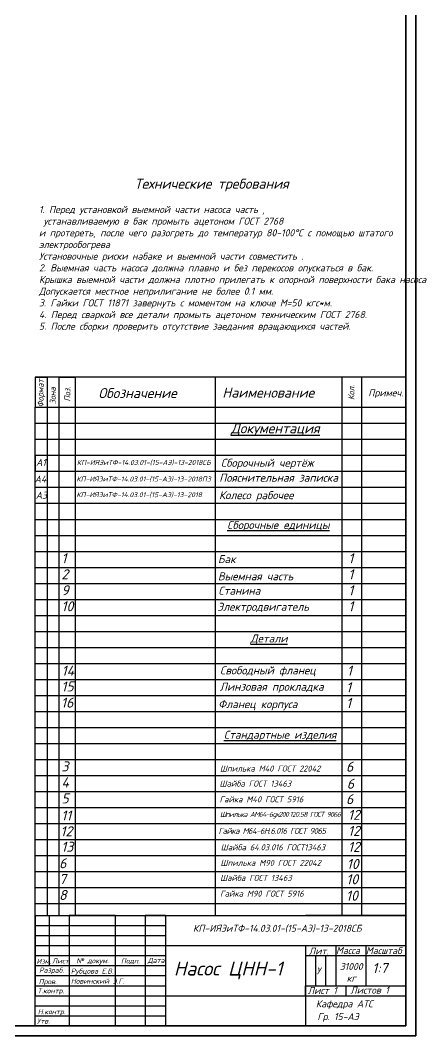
# Model space of a CAD drawing. Header units: millimetres. Extents: x 2503 to 3468, y 3317 to 4421.
# Drawn here: x 2899 to 3102, y 3317 to 3825 of the extents above; entities that cross this region are included whole.
import ezdxf

# ---------------------------------------------------------------- set-up
doc = ezdxf.new("R2010")
doc.units = ezdxf.units.MM
doc.header["$LTSCALE"] = 0.5
doc.layers.add('ocnova', color=7, linetype='Continuous', lineweight=5)
doc.layers.add('штриховка', color=7, linetype='Continuous', lineweight=25)
doc.layers.add('Рамка', color=7, linetype='Continuous')
doc.styles.add('1', font='isocpeur.ttf', dxfattribs={"height": 5})
doc.styles.get("Standard").update_dxf_attribs({"font": 'isocpeur.ttf', "oblique": 15})

msp = doc.modelspace()

# ---------------------------------------------------------------- linework, layer by layer
at = {"lineweight": 35}
for p, q in [((3096.79, 4420.61), (3096.79, 3317.45)), ((3091.79, 3322.45), (3091.79, 4415.61)), ((2522.79, 3322.45), (3091.79, 3322.45)), ((3096.79, 3317.45), (2502.79, 3317.45))]:
    msp.add_line(p, q, dxfattribs=at)
at = {"lineweight": 30}
for p, q in [((3091.79, 3646.45), (2906.79, 3646.45)), ((2906.79, 3377.45), (2906.79, 3631.45)), ((3091.79, 3622.45), (3091.79, 3377.45)), ((2906.79, 3377.45), (3091.79, 3377.45)), ((2906.79, 3322.45), (2906.79, 3377.45)), ((2913.79, 3377.45), (2913.79, 3352.45)), ((2971.79, 3377.45), (2971.79, 3322.45)), ((2906.79, 3362.45), (3091.79, 3362.45)), ((3041.79, 3362.45), (3041.79, 3322.45)), ((3056.79, 3362.45), (3056.79, 3342.45)), ((3071.79, 3362.45), (3071.79, 3342.45)), ((2906.79, 3357.45), (2971.79, 3357.45)), ((3041.79, 3357.45), (3091.79, 3357.45)), ((2906.79, 3352.45), (2971.79, 3352.45)), ((3041.79, 3342.45), (3091.79, 3342.45)), ((3041.79, 3337.45), (3041.79, 3342.45)), ((3061.79, 3342.45), (3061.79, 3337.45)), ((2906.79, 3337.45), (3091.79, 3337.45)), ((3091.79, 3322.45), (2906.79, 3322.45))]:
    msp.add_line(p, q, dxfattribs=at)
for p, q in [((2906.79, 3646.45), (2912.79, 3646.45)), ((2906.79, 3646.45), (2906.79, 3631.45)), ((2906.79, 3646.45), (2906.79, 3641.45)), ((2918.79, 3377.45), (2918.79, 3646.45)), ((2918.79, 3646.45), (2926.79, 3646.45)), ((2926.79, 3646.45), (2926.79, 3377.45)), ((2996.79, 3377.45), (2996.79, 3646.45)), ((3059.79, 3646.45), (3059.79, 3377.45)), ((3069.79, 3377.45), (3069.79, 3646.45)), ((2906.79, 3631.45), (3091.79, 3631.45)), ((2906.79, 3623.45), (3091.79, 3623.45)), ((2906.79, 3615.45), (3091.79, 3615.45)), ((2906.79, 3607.45), (2906.79, 3599.45)), ((2906.79, 3607.45), (3091.79, 3607.45)), ((2906.79, 3599.45), (3091.79, 3599.45)), ((2906.79, 3591.45), (3091.79, 3591.45)), ((2906.79, 3583.45), (3091.79, 3583.45)), ((2906.79, 3575.45), (3091.79, 3575.45)), ((2906.79, 3567.45), (3091.79, 3567.45)), ((2906.79, 3559.45), (3091.79, 3559.45)), ((2906.79, 3551.45), (3091.79, 3551.45)), ((2906.79, 3543.45), (3091.79, 3543.45)), ((2906.79, 3535.45), (3091.79, 3535.45)), ((2906.79, 3527.45), (3091.79, 3527.45)), ((2906.79, 3519.45), (3091.79, 3519.45)), ((2906.79, 3511.45), (3091.79, 3511.45)), ((2906.79, 3503.45), (3091.79, 3503.45)), ((2906.79, 3495.45), (3091.79, 3495.45)), ((2906.79, 3487.45), (3091.79, 3487.45)), ((2906.79, 3479.45), (3091.79, 3479.45)), ((2906.79, 3471.45), (3091.79, 3471.45)), ((2906.79, 3463.45), (3091.79, 3463.45)), ((2906.79, 3455.45), (3091.79, 3455.45)), ((2906.79, 3447.45), (3091.79, 3447.45)), ((2906.79, 3439.45), (3091.79, 3439.45)), ((2906.79, 3431.45), (3091.79, 3431.45)), ((2906.79, 3423.45), (3091.79, 3423.45)), ((2906.79, 3415.45), (3091.79, 3415.45)), ((2906.79, 3407.45), (3091.79, 3407.45)), ((2906.79, 3399.45), (3091.79, 3399.45)), ((2906.79, 3391.45), (3091.79, 3391.45)), ((2906.79, 3383.45), (3091.79, 3383.45)), ((2906.79, 3377.45), (2920.79, 3377.45)), ((2906.79, 3377.45), (2906.79, 3362.45)), ((2906.79, 3377.45), (2906.79, 3372.45)), ((2906.79, 3377.45), (2913.79, 3377.45)), ((2906.79, 3377.45), (3091.79, 3377.45)), ((2906.79, 3377.45), (2913.79, 3377.45)), ((2912.79, 3377.45), (2918.79, 3377.45)), ((2913.79, 3377.45), (2923.79, 3377.45)), ((2920.79, 3377.45), (2935.79, 3377.45)), ((2923.79, 3377.45), (2923.79, 3322.45)), ((2923.79, 3377.45), (2946.79, 3377.45)), ((2946.79, 3377.45), (2923.79, 3377.45)), ((2926.79, 3377.45), (2996.79, 3377.45)), ((2935.79, 3377.45), (2951.79, 3377.45)), ((2946.79, 3377.45), (2946.79, 3322.45)), ((2946.79, 3377.45), (2961.79, 3377.45)), ((2951.79, 3377.45), (2968.79, 3377.45)), ((2961.79, 3377.45), (2961.79, 3322.45)), ((2961.79, 3377.45), (2971.79, 3377.45)), ((2971.79, 3377.45), (2961.79, 3377.45)), ((3091.79, 3377.45), (3041.79, 3377.45)), ((3058.79, 3377.45), (3068.79, 3377.45)), ((3091.79, 3377.45), (3091.79, 3322.45)), ((2906.79, 3372.45), (2971.79, 3372.45)), ((2906.79, 3367.45), (2971.79, 3367.45)), ((2906.79, 3362.45), (2906.79, 3337.45)), ((2906.79, 3362.45), (2971.79, 3362.45)), ((3041.79, 3362.45), (3056.79, 3362.45)), ((3041.79, 3362.45), (3041.79, 3357.45)), ((3056.79, 3362.45), (3071.79, 3362.45)), ((3041.79, 3357.45), (3046.79, 3357.45)), ((3046.79, 3357.45), (3046.79, 3342.45)), ((3051.79, 3357.45), (3051.79, 3342.45)), ((3056.79, 3357.45), (3056.79, 3342.45)), ((2906.79, 3347.45), (2971.79, 3347.45)), ((2906.79, 3342.45), (2971.79, 3342.45)), ((3041.79, 3342.45), (3061.79, 3342.45)), ((2906.79, 3337.45), (2971.79, 3337.45)), ((2906.79, 3332.45), (2971.79, 3332.45)), ((2906.79, 3327.45), (2971.79, 3327.45))]:
    msp.add_line(p, q)
at = {"layer": 'ocnova', "lineweight": 25, "ltscale": 0.5}
msp.add_line((2912.79, 3646.45), (2912.79, 3377.45), dxfattribs=at)
at = {"layer": 'штриховка', "ltscale": 0.5}
for p, q in [((3091.79, 3631.45), (3091.79, 3607.45)), ((3091.79, 3567.45), (3091.79, 3591.45))]:
    msp.add_line(p, q, dxfattribs=at)

# ---------------------------------------------------------------- texts
at = {"color": 0, "insert": (2956.44, 3745.65), "char_height": 5, "width": 2955.9063, "attachment_point": 1}
msp.add_mtext('{\\fISOCPEUR|b0|i0|c204|p34;\\Q15;Технические требования}', dxfattribs=at)
for s, insert, char_height, width, attachment_point in [('1. Перед установкой выемной части насоса часть ,\\P устанавливаемую в бак промыть ацетоном ГОСТ 2768\\Pи протереть, после чего разогреть до температур 80-100°С с помощью штатого электрообогрева\\PУстановочные риски набаке и выемной части совместить .\\P2. Выемная часть насоса должна плавно и без перекосов опускаться в бак.\\PКрышка выемной части должна плотно прилегать к опорной поверхности бака насоса\\PДопускается местное неприлигание не более 0.1 мм.\\P3. Гайки ГОСТ 11871 завернуть с моментом на ключе M=50 кгс*м.\\P4. Перед сваркой все детали промыть ацетоном техническим ГОСТ 2768.\\P5. После сборки проверить отсутствие заедания вращающихся частей. ', (2908.73, 3732.03), 3.5, 183.0595, 1), ('{\\fISOCPEUR|b0|i0|c204|p34;\\Q15;Обозначение}', (2938.37, 3641.03), 5, 70, 1), ('{\\fISOCPEUR|b0|i0|c204|p34;\\Q15;Наименование}', (3000.24, 3641.28), 5, 62, 1), ('{\\fISOCPEUR|b0|i0|c204|p34;\\H0.7x;\\Q15;Примеч.}', (3073.05, 3640.44), 5, 16.5746, 1), ('{\\fISOCPEUR|b0|i0|c204|p34;\\Q15;\\LДокументация}', (3004.5, 3623.44), 5, 62, 1), ('{\\fISOCPEUR|b0|i0|c204|p34;\\Q15;А1}', (2907.26, 3605.66), 3.5, 11.6363, 1), ('КП-ИЯЭиТФ-14.03.01-(15-АЭ)-13-2018СБ', (2927.66, 3605.13), 2.5, 68.8269, 1), ('{\\fISOCPEUR|b0|i0|c204|p34;\\Q15;Сборочный чертёж}', (2999.5, 3605.7), 4, 62, 1), ('А4', (2906.57, 3597.33), 3.5, 11.6363, 1), ('КП-ИЯЭиТФ-14.03.01-(15-АЭ)-13-2018ПЗ', (2927.41, 3596.86), 2.5, 68.8269, 1), ('{\\fISOCPEUR|b0|i0|c204|p34;\\Q15;Пояснительная записка}', (2998.7, 3598.26), 4, 62, 1), ('{\\fISOCPEUR|b0|i0|c204|p34;\\Q15;А3}', (2907.11, 3589.23), 3.5, 11.6363, 1), ('КП-ИЯЭиТФ-14.03.01-(15-АЭ)-13-2018', (2927.41, 3589.03), 2.5, 68.8269, 1), ('{\\fISOCPEUR|b0|i0|c204|p34;\\Q15;Колесо рабочее}', (2998.58, 3589.52), 4, 62, 1), ('{\\fISOCPEUR|b0|i0|c204|p34;\\Q15;\\LСборочные единицы}', (3002.63, 3574.63), 4, 67.5213, 1), ('1', (2919.94, 3558.51), 5, 11.6363, 1), ('Бак', (2998.02, 3557.6), 4, 62, 1), ('{\\fISOCPEUR|b0|i0|c204|p34;\\Q15;1}', (3063.08, 3558.5), 5, 11.6363, 1), ('2', (2919.94, 3550.51), 5, 11.6363, 1), ('Выемная часть', (2998.03, 3549), 4, 62, 1), ('{\\fISOCPEUR|b0|i0|c204|p34;\\Q15;1}', (3063.08, 3550.5), 5, 11.6363, 1), ('9', (2919.94, 3542.51), 5, 11.6363, 1), ('Станина', (2998.28, 3541.79), 4, 62, 1), ('{\\fISOCPEUR|b0|i0|c204|p34;\\Q15;1}', (3063.08, 3542.5), 5, 11.6363, 1), ('10', (2919.94, 3534.51), 5, 11.6363, 1), ('Электродвигатель', (2997.75, 3533.78), 4, 62, 1), ('{\\fISOCPEUR|b0|i0|c204|p34;\\Q15;1}', (3063.08, 3534.5), 5, 11.6363, 1), ('{\\fISOCPEUR|b0|i0|c204|p34;\\Q15;\\LДетали}', (3014.26, 3517.93), 4, 67.5213, 1), ('14', (2920.04, 3502.35), 5, 11.6363, 1), ('Свободный фланец', (2999.08, 3502), 4, 62, 1), ('{\\fISOCPEUR|b0|i0|c204|p34;\\Q15;1}', (3062.4, 3502.33), 5, 11.6363, 1), ('15', (2919.9, 3494.44), 5, 11.6363, 1), ('Линзовая прокладка', (2998.92, 3493.83), 4, 62, 1), ('{\\fISOCPEUR|b0|i0|c204|p34;\\Q15;1}', (3061.98, 3494.05), 5, 11.6363, 1), ('16', (2919.75, 3486.39), 5, 11.6363, 1), ('{\\fISOCPEUR|b0|i0|c204|p34;\\Q15;1}', (3061.98, 3486.18), 5, 11.6363, 1), ('Фланец корпуса', (2998.16, 3485.13), 4, 62, 1), ('{\\LСтандартные изделия}', (3001.01, 3469.83), 4, 67.5213, 1), ('3', (2919.94, 3454.5), 5, 11.6363, 1), ('Шпилька М40 ГОСТ 22042', (2999.03, 3450.93), 3, 120.4481, 4), ('6', (3061.93, 3454.38), 5, 11.6363, 1), ('4', (2919.94, 3446.5), 5, 11.6363, 1), ('Шайба ГОСТ 13463', (2998.84, 3443.42), 3, 110.184, 4), ('6', (3062.33, 3445.85), 5, 11.6363, 1), ('5', (2919.94, 3438.5), 5, 11.6363, 1), ('Гайка М40 ГОСТ 5916 ', (2998.85, 3435.55), 3, 110.184, 4), ('6', (3061.93, 3438.14), 5, 11.6363, 1), ('11', (2919.84, 3429.98), 5, 11.6363, 1), ('12', (3062.94, 3430.31), 5, 11.6363, 1), ('12', (2919.44, 3422.08), 5, 11.6363, 1), ('12', (3062.94, 3422.31), 5, 11.6363, 1), ('13', (2919.85, 3414.35), 5, 11.6363, 1), ('12', (3062.94, 3414.31), 5, 11.6363, 1), ('6', (2918.77, 3406.12), 5, 11.6363, 1), ('Шпилька М90 ГОСТ 22042', (2999.3, 3403.81), 3, 120.4481, 4), ('10', (3062.32, 3405.76), 5, 11.6363, 1), ('7', (2918.77, 3398.19), 5, 11.6363, 1), ('Шайба ГОСТ 13463', (2999.11, 3396.3), 3, 110.184, 4), ('10', (3062.06, 3398.09), 5, 11.6363, 1), ('8', (2918.77, 3390.27), 5, 11.6363, 1), ('Гайка М90 ГОСТ 5916 ', (2999.11, 3388.44), 3, 110.184, 4), ('10', (3061.94, 3389.91), 5, 11.6363, 1), ('КП-ИЯЭиТФ-14.03.01-(15-АЭ)-13-2018СБ', (2985.57, 3372.86), 3.5, 68.8269, 1), ('{\\fISOCPEUR|b0|i0|c204|p34;\\Q15;Лит.}', (3043.39, 3361.52), 3.5, 15, 1), ('{\\fISOCPEUR|b0|i0|c204|p34;\\Q15;Масса}', (3056.95, 3361.76), 3.5, 15, 1), ('{\\fISOCPEUR|b0|i0|c204|p34;\\Q15;Масштаб}', (3071.86, 3361.71), 3.5, 20, 1), ('{\\fISOCPEUR|b0|i0|c204|p34;\\Q15;Изм.}', (2907.46, 3355.87), 2.5, 7, 1), ('{\\fISOCPEUR|b0|i0|c204|p34;\\Q15;Лист}', (2915.24, 3356.05), 2.5, 10, 1), ('{\\fISOCPEUR|b0|i0|c204|p34;\\Q15;№ докум.}', (2927.33, 3356.17), 2.5, 23, 1), ('{\\fISOCPEUR|b0|i0|c204|p34;\\Q15;Подп.}', (2949.66, 3356.1), 2.5, 15, 1), ('{\\fISOCPEUR|b0|i0|c204|p34;\\Q15;Дата}', (2963, 3356.3), 2.5, 10, 1), ('Насос ЦНН-1', (2976.02, 3354.52), 7, 68.8269, 1), ('31000\\P\\pi3.4528;кг', (3058.83, 3353.77), 3.5, 11.7621, 1), ('{\\fISOCPEUR|b0|i0|c204|p34;\\Q15;1\\fISOCPEUR|b0|i0|c0|p34;:7}', (3075.03, 3353.75), 5, 26.2556, 1), ('{\\fISOCPEUR|b0|i0|c204|p34;\\Q15;Разраб.}', (2908.78, 3351.45), 2.5, 17, 1), ('{\\fISOCPEUR|b0|i0|c204|p34;\\Q15;У}', (3047.14, 3351.68), 3.5, 1.4718, 1), ('{\\fISOCPEUR|b0|i0|c204|p34;\\Q15;Пров.}', (2908.6, 3345.74), 2.5, 17, 1), ('{\\fISOCPEUR|b0|i0|c204|p34;\\Q15;Т.контр.}', (2907.97, 3341.15), 2.5, 17, 1), ('{\\fISOCPEUR|b0|i0|c204|p34;\\Q15;Лист 1}', (3042.84, 3341.78), 3.5, 20, 1), ('{\\fISOCPEUR|b0|i0|c204|p34;\\Q15;Листов 1}', (3064.11, 3341.97), 3.5, 24.9965, 1), ('{\\fISOCPEUR|b0|i0|c204|p34;\\Q15;Кафедра АТС}', (3046.91, 3335.15), 3.5, 38.6877, 1), ('{\\fISOCPEUR|b0|i0|c204|p34;\\Q15;Н.контр.}', (2908.15, 3330.69), 2.5, 17, 1), ('Гр. 15-АЭ', (3047.64, 3328.75), 3.5, 38.6877, 1), ('{\\fISOCPEUR|b0|i0|c204|p34;\\Q15;Утв.}', (2907.76, 3326.03), 2.5, 17, 1)]:
    msp.add_mtext(s, dxfattribs=dict(insert=insert, char_height=char_height, width=width, attachment_point=attachment_point))
at = {"attachment_point": 1}
for s, insert, char_height, width, rotation in [('{\\fISOCPEUR|b0|i0|c204|p34;\\Q15;Формат}', (2908.03, 3631.41), 3, 36.3537, 90), ('{\\fISOCPEUR|b0|i0|c204|p34;\\Q15;Зона}', (2914.15, 3632.86), 3, 17.5993, 90), ('{\\fISOCPEUR|b0|i0|c204|p34;\\Q15;Поз\\fISOCPEUR|b0|i0|c0|p34;.}', (2921.42, 3634.29), 3, 22.181, 90), ('{\\fISOCPEUR|b0|i0|c204|p34;\\Q15;Кол.}', (3063.11, 3635.06), 3, 18.1963, 90), ('{\\fISOCPEUR|b1|i1|c204|p34;\\Q0;\\T0.85;\\C7;Шпилька АМ64-6gх200.120.58 ГОСТ 9066 }', (2999.04, 3429.3), 2.5, 71.6505, 0)]:
    msp.add_mtext(s, dxfattribs=dict(at, insert=insert, char_height=char_height, width=width, rotation=rotation))
at = {"ltscale": 0.5, "char_height": 2.5, "attachment_point": 1}
for s, insert, width in [('Рубцова Е.В.', (2924.64, 3350.98), 23.7149), ('{\\fISOCPEUR|b0|i0|c204|p34;\\Q15;Новинский Э.Г.}', (2924.67, 3345.97), 24.0831)]:
    msp.add_mtext(s, dxfattribs=dict(at, insert=insert, width=width))
at = {"layer": 'Рамка', "color": 7, "char_height": 3, "attachment_point": 1, "style": '1'}
for s, insert, width in [('{\\fISOCPEUR|b1|i1|c204|p34;\\T0.9;Гайка М64-6Н.6.016 ГОСТ 9065}', (2998.31, 3421.28), 71.7523), ('{\\fISOCPEUR|b1|i1|c204|p34;Шайба 64.03.016 ГОСТ13463\\H0.99972x; }', (2999.41, 3413.06), 73.111)]:
    msp.add_mtext(s, dxfattribs=dict(at, insert=insert, width=width))

doc.saveas('drawing.dxf')
